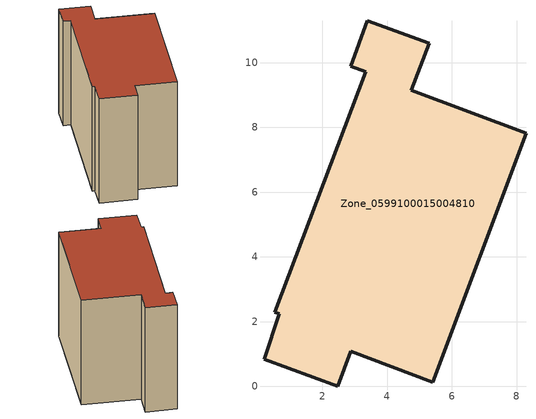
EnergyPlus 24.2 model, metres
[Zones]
Zone_0599100015004810
 floor ground (C_G): 5.42,0.13 2.88,1.08 2.47,0 0.2,0.84 0.66,2.24 0.52,2.28 3.35,9.72 2.88,9.9 3.39,11.3 5.3,10.6 4.75,9.15 8.29,7.82 z0.96
 wall outside (C_F): 2.88,1.08 5.42,0.13 8.29,7.82 4.75,9.15 5.3,10.6 3.39,11.3 2.88,9.9 3.35,9.72 0.52,2.28 0.66,2.24 0.2,0.84 2.47,0 2.88,1.08 z0.96:8.62
 roof outside (C_R): 0.2,0.84 2.47,0 2.88,1.08 5.42,0.13 8.29,7.82 4.75,9.15 5.3,10.6 3.39,11.3 2.88,9.9 3.35,9.72 0.52,2.28 0.66,2.24 z8.62
[BUILDING]
Pand.0599100015004810: North Axis=0; Terrain=City; Loads Convergence Tolerance Value=0.04; Temperature Convergence Tolerance Value=0.4; Solar Distribution=FullExterior; Maximum Number of Warmup Days=25; Minimum Number of Warmup Days=1
[Site:Location]
Rotterdam.The.Hague.AP_ZH_NLD Design_Conditions: Latitude=51.96; Longitude=4.45; Time Zone=1; Elevation=-4.5
[SITE:GROUNDTEMPERATURE:BUILDINGSURFACE]
18, 18, 18, 18, 18, 18, 18, 18, 18, 18, 18, 18
[MATERIAL] Thermal Absorptance=0.9; Solar Absorptance=0.7; Visible Absorptance=0.7
Name | Roughness | Thickness | Conductivity | Density | Specific Heat
G.TI.1965-1974 | MediumSmooth | 0.15 | 0.882353 | 540 | 1210
F.TI.1965-1974 | Rough | 0.3 | 0.697674 | 1920 | 840
R.TI.1965-1974 | MediumRough | 0.2 | 0.232558 | 1500 | 1000
[CONSTRUCTION]
C_G: G.TI.1965-1974
C_F: F.TI.1965-1974
C_R: R.TI.1965-1974
[ZONE]
Zone_0599100015004810: Type=1; Multiplier=1; Ceiling Height=Autocalculate; Volume=Autocalculate; Floor Area=autocalculate; Part of Total Floor Area=Yes
[ZONEINFILTRATION:DESIGNFLOWRATE]
Infil_Zone_0599100015004810: Zone or ZoneList or Space or SpaceList=Zone_0599100015004810; Schedule=AlwaysOn; Design Flow Rate Calculation Method=Flow/Area; Flow Rate per Floor Area=0.003; Constant Term Coefficient=1; Temperature Term Coefficient=0; Velocity Term Coefficient=0; Velocity Squared Term Coefficient=0
[HVACTEMPLATE:ZONE:IDEALLOADSAIRSYSTEM]
Zone_0599100015004810: Maximum Heating Supply Air Temperature=50; Minimum Cooling Supply Air Temperature=13; Maximum Heating Supply Air Humidity Ratio=0.0156; Minimum Cooling Supply Air Humidity Ratio=0.0077; Heating Limit=NoLimit; Cooling Limit=NoLimit; Dehumidification Control Type=ConstantSensibleHeatRatio; Cooling Sensible Heat Ratio=0.7; Dehumidification Setpoint=60; Humidification Control Type=None; Humidification Setpoint=30; Outdoor Air Method=None; Outdoor Air Flow Rate per Person=0.00944; Outdoor Air Flow Rate per Zone Floor Area=0; Outdoor Air Flow Rate per Zone=0; Demand Controlled Ventilation Type=None; Outdoor Air Economizer Type=NoEconomizer; Heat Recovery Type=None; Sensible Heat Recovery Effectiveness=0.7; Latent Heat Recovery Effectiveness=0.65
[ZONECONTROL:THERMOSTAT]
ThermostatControl_Zone_0599100015004810: Zone or ZoneList=Zone_0599100015004810; Control Type Schedule=DualSetpointControlType; Control 1=Thermostat_Zone_0599100015004810; Temperature Difference Between Cutout And Setpoint=0
[THERMOSTATSETPOINT:DUALSETPOINT]
Thermostat_Zone_0599100015004810: Heating Setpoint Temperature Schedule=HeatingSetpoint_Zone_0599100015004810; Cooling Setpoint Temperature Schedule=CoolingSetpoint_Zone_0599100015004810
[SCHEDULE:COMPACT]
HeatingSetpoint_Zone_0599100015004810: Through: 12/31, For: AllDays, Until: 24:00, 21
CoolingSetpoint_Zone_0599100015004810: Through: 12/31, For: AllDays, Until: 24:00, 24
DualSetpointControlType: Through: 12/31, For: AllDays, Until: 24:00, 4
AlwaysOn: Through: 12/31, For: AllDays, Until: 24:00, 1
